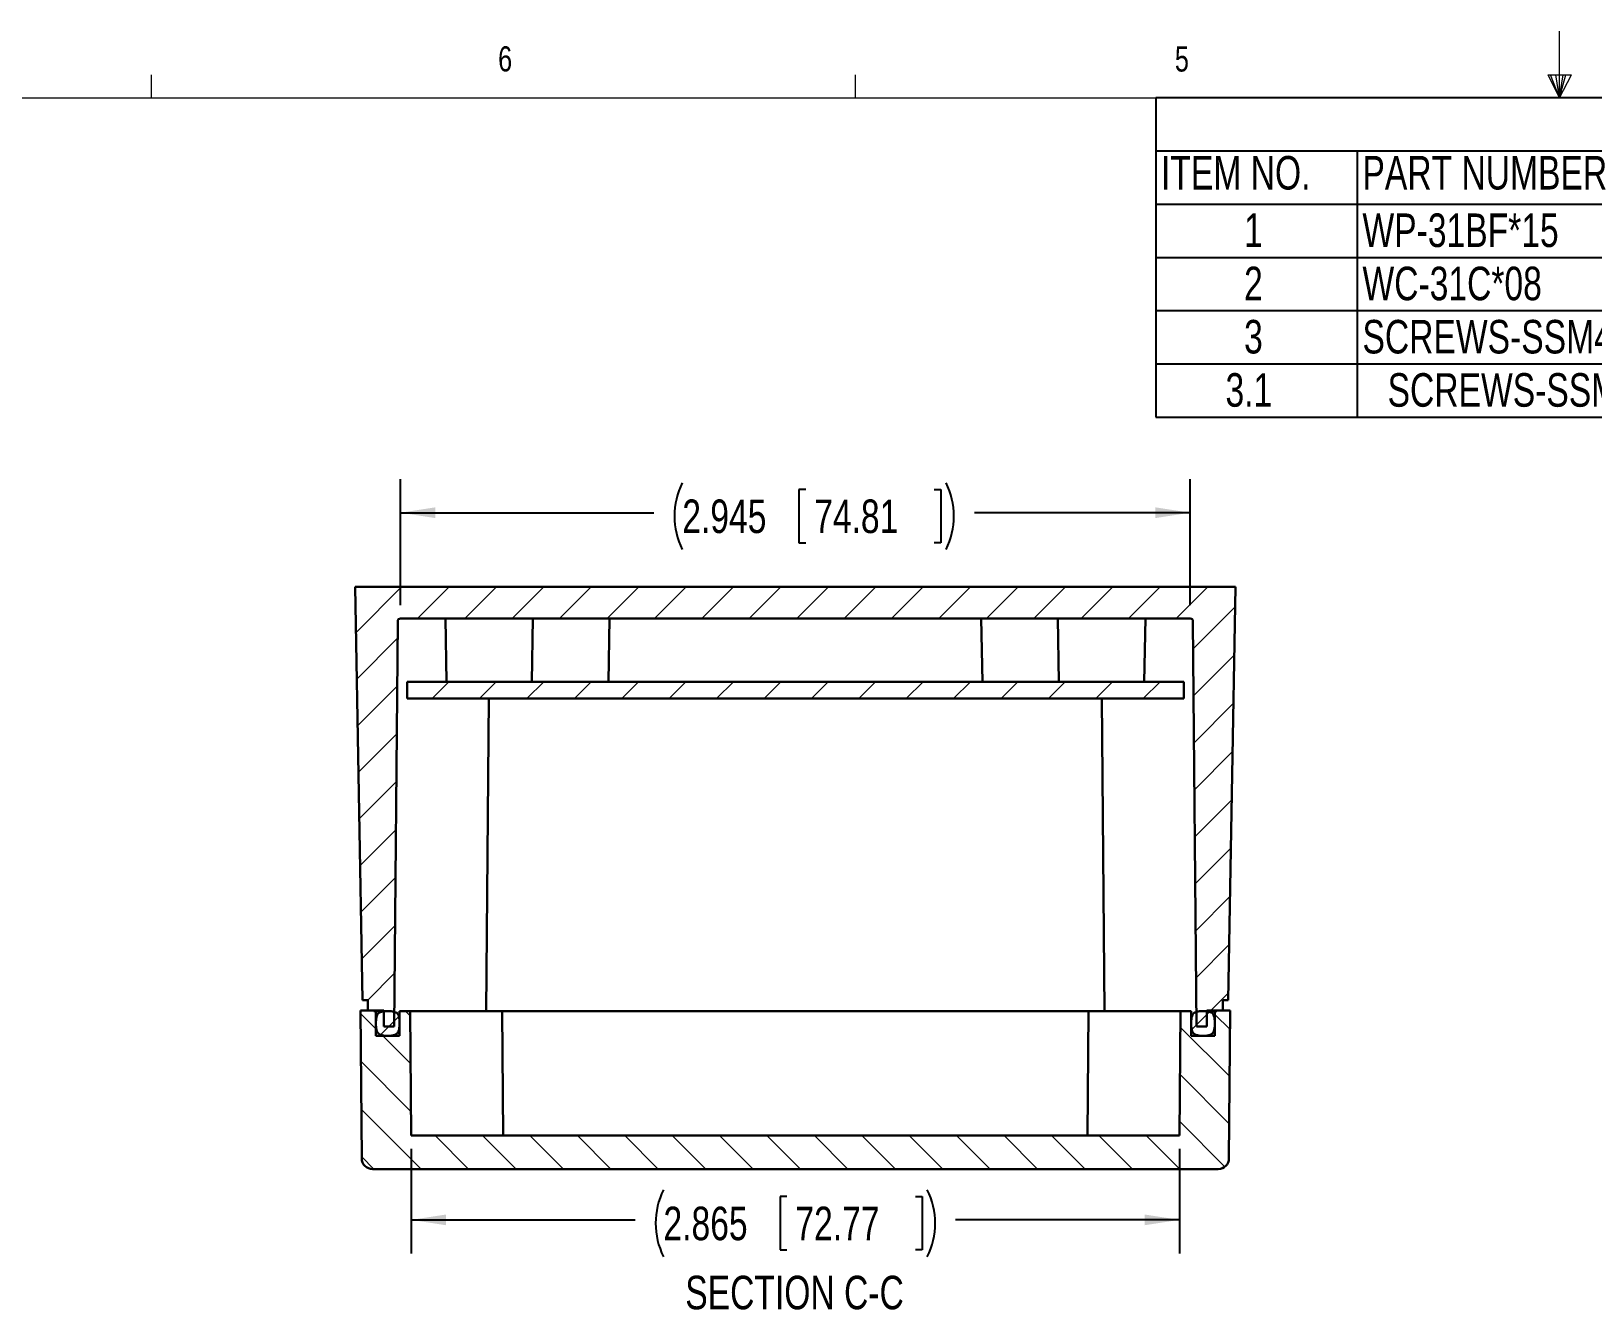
# Model space of a CAD drawing. Header units: inches. Extents: x 0.3 to 21.8, y 0.2 to 16.9.
# Drawn here: x 5.32 to 11.15, y 12.14 to 16.91 of the extents above; entities that cross this region are included whole.
import ezdxf

# ---------------------------------------------------------------- set-up
doc = ezdxf.new("R2010")
doc.units = ezdxf.units.IN
doc.header["$MEASUREMENT"] = 0
doc.layers.add('SLD-0', color=7, linetype='Continuous')
doc.styles.add('SLDTEXTSTYLE1', font='TXT', dxfattribs={"width": 0.75})
doc.dimstyles.new('SLDDIMSTYLE1', dxfattribs={"dimtxt": 0.125, "dimasz": 0.13, "dimexe": 0, "dimexo": 0.0625, "dimgap": 0.03125, "dimtad": 0, "dimtih": 1, "dimtoh": 1, "dimdec": 3, "dimrnd": 1e-09, "dimzin": 12, "dimdsep": 46, "dimtxsty": 'SLDTEXTSTYLE1', "dimsah": 1, "dimcen": 0.09, "dimadec": 0, "dimazin": 3, "dimtfac": 1, "dimtdec": 3, "dimtofl": 0, "dimtmove": 0, "dimatfit": 3, "dimfxl": 0, "dimfrac": 2, "dimtolj": 1, "dimtzin": 12, "dimarcsym": 0})

# ---------------------------------------------------------------- blocks, each defined once
blk = doc.blocks.new('SW_TABLEANNOTATION_0')
at = {"layer": 'SLD-0', "color": 0}
for p, q in [((0, 0), (0, -1.1905)), ((12.0056, 0), (0, 0)), ((0, -0.1984), (12.0056, -0.1984)), ((0.751, -0.1984), (0.751, -0.3968)), ((0, -0.3968), (12.0056, -0.3968)), ((0.751, -0.3968), (0.751, -1.1905)), ((0, -0.5953), (12.0056, -0.5953)), ((0, -0.7937), (12.0056, -0.7937)), ((0, -0.9921), (12.0056, -0.9921)), ((0, -1.1905), (12.0056, -1.1905))]:
    blk.add_line(p, q, dxfattribs=at)
at = {"layer": 'SLD-0', "color": 0, "char_height": 0.125, "attachment_point": 1, "style": 'SLDTEXTSTYLE1'}
for s, insert in [('ITEM NO.', (0.0197, -0.2173)), ('PART NUMBER', (0.7707, -0.2173)), ('1', (0.3293, -0.4316)), ('WP-31BF*15', (0.7707, -0.4316)), ('2', (0.3293, -0.63)), ('WC-31C*08', (0.7707, -0.63)), ('3', (0.3293, -0.8284)), ('SCREWS-SSM4-20-4', (0.7707, -0.8284)), ('3.1', (0.26, -1.0269)), ('SCREWS-SSM4-20', (0.8644, -1.0269))]:
    blk.add_mtext(s, dxfattribs=dict(at, insert=insert))
blk = doc.blocks.new('_D_7')
at = {"layer": 'SLD-0'}
for p, q in [((6.7411, 12.742), (6.7411, 12.3526)), ((9.606, 12.742), (9.606, 12.3526)), ((8.1419, 12.5641), (8.1165, 12.5641)), ((8.1165, 12.5641), (8.1165, 12.3657)), ((8.621, 12.5641), (8.6463, 12.5641)), ((8.6463, 12.5641), (8.6463, 12.3657)), ((6.7411, 12.4776), (7.5763, 12.4776)), ((9.606, 12.4776), (8.7709, 12.4776)), ((8.1165, 12.3657), (8.1419, 12.3657)), ((8.6463, 12.3657), (8.621, 12.3657))]:
    blk.add_line(p, q, dxfattribs=at)
for centre, start, end in [((7.931, 12.4649), 153.43495, 206.56505), ((8.4162, 12.4649), 333.43495, 26.56505)]:
    blk.add_arc(centre, 0.2786, start, end, dxfattribs=at)
for points in [[(6.7411, 12.4776), (6.8711, 12.4576), (6.8711, 12.4976)], [(9.606, 12.4776), (9.476, 12.4976), (9.476, 12.4576)]]:
    blk.add_solid(points, dxfattribs=at)
at = {"layer": 'SLD-0', "char_height": 0.125, "attachment_point": 1, "style": 'SLDTEXTSTYLE1'}
for s, insert in [('2.865', (7.6818, 12.5268)), ('72.77', (8.1736, 12.5268))]:
    blk.add_mtext(s, dxfattribs=dict(at, insert=insert))
blk = doc.blocks.new('_D_8')
at = {"layer": 'SLD-0'}
for p, q in [((6.701, 14.7693), (6.701, 15.2386)), ((8.212, 15.2001), (8.1866, 15.2001)), ((8.1866, 15.2001), (8.1866, 15.0017)), ((8.6911, 15.2001), (8.7165, 15.2001)), ((8.7165, 15.2001), (8.7165, 15.0017)), ((9.6461, 14.7693), (9.6461, 15.2386)), ((6.701, 15.1136), (7.6464, 15.1136)), ((9.6461, 15.1136), (8.8411, 15.1136)), ((8.1866, 15.0017), (8.212, 15.0017)), ((8.7165, 15.0017), (8.6911, 15.0017))]:
    blk.add_line(p, q, dxfattribs=at)
for centre, start, end in [((8.0012, 15.1009), 153.43495, 206.56505), ((8.4863, 15.1009), 333.43495, 26.56505)]:
    blk.add_arc(centre, 0.2786, start, end, dxfattribs=at)
for points in [[(6.701, 15.1136), (6.831, 15.0936), (6.831, 15.1336)], [(9.6461, 15.1136), (9.5161, 15.1336), (9.5161, 15.0936)]]:
    blk.add_solid(points, dxfattribs=at)
at = {"layer": 'SLD-0', "char_height": 0.125, "attachment_point": 1, "style": 'SLDTEXTSTYLE1'}
for s, insert in [('2.945', (7.752, 15.1628)), ('74.81', (8.2437, 15.1628))]:
    blk.add_mtext(s, dxfattribs=dict(at, insert=insert))

msp = doc.modelspace()

# ---------------------------------------------------------------- hatches: boundary and pattern name
at = {"linetype": 'Continuous', "lineweight": 0}
h = msp.add_hatch(dxfattribs=at)
h.set_pattern_fill('ANSI31', style=0)
edge = h.paths.add_edge_path(flags=0)
edge.add_line((6.5325, 14.8374), (6.5594, 13.297))
edge.add_line((6.5594, 13.297), (6.5794, 13.297))
edge.add_line((6.5794, 13.297), (6.5794, 13.2576))
edge.add_line((6.5794, 13.2576), (6.639, 13.2576))
edge.add_line((6.639, 13.2576), (6.6395, 13.1985))
edge.add_line((6.6395, 13.1985), (6.6778, 13.1985))
edge.add_line((6.6778, 13.1985), (6.691, 14.7094))
edge.add_arc((6.701, 14.7093), 0.01, 90, 179.5, ccw=False)
edge.add_line((6.701, 14.7193), (9.6461, 14.7193))
edge.add_arc((9.6461, 14.7093), 0.01, 0.5, 90, ccw=False)
edge.add_line((9.6561, 14.7094), (9.6693, 13.1985))
edge.add_line((9.6693, 13.1985), (9.7077, 13.1985))
edge.add_line((9.7077, 13.1985), (9.7082, 13.2576))
edge.add_line((9.7082, 13.2576), (9.7678, 13.2576))
edge.add_line((9.7678, 13.2576), (9.7678, 13.297))
edge.add_line((9.7678, 13.297), (9.7878, 13.297))
edge.add_line((9.7878, 13.297), (9.8147, 14.8374))
edge.add_line((9.8147, 14.8374), (6.5325, 14.8374))
h = msp.add_hatch(dxfattribs=at)
h.set_pattern_fill('ANSI31', style=0)
h.paths.add_polyline_path([(9.6215, 14.4206), (9.6215, 14.4831), (6.7257, 14.4831), (6.7257, 14.4206)], flags=0)
h = msp.add_hatch(dxfattribs=at)
h.set_pattern_fill('ANSI31', angle=90, style=0)
edge = h.paths.add_edge_path(flags=0)
edge.add_line((9.606, 12.792), (6.7411, 12.792))
edge.add_line((6.7411, 12.792), (6.7371, 13.2556))
edge.add_line((6.7371, 13.2556), (6.6977, 13.2556))
edge.add_line((6.6977, 13.2556), (6.6977, 13.1636))
edge.add_line((6.6977, 13.1636), (6.6097, 13.1636))
edge.add_line((6.6097, 13.1636), (6.6097, 13.2556))
edge.add_line((6.6097, 13.2556), (6.6021, 13.2556))
edge.add_line((6.6021, 13.2556), (6.6021, 13.2576))
edge.add_line((6.6021, 13.2576), (6.5521, 13.2576))
edge.add_line((6.5521, 13.2576), (6.5569, 12.7067))
edge.add_arc((6.5969, 12.707), 0.04, 180.5, 270)
edge.add_line((6.5969, 12.667), (9.7503, 12.667))
edge.add_arc((9.7503, 12.707), 0.04, 270, 359.5)
edge.add_line((9.7903, 12.7067), (9.7951, 13.2576))
edge.add_line((9.7951, 13.2576), (9.7451, 13.2576))
edge.add_line((9.7451, 13.2576), (9.7451, 13.2556))
edge.add_line((9.7451, 13.2556), (9.7375, 13.2556))
edge.add_line((9.7375, 13.2556), (9.7375, 13.1636))
edge.add_line((9.7375, 13.1636), (9.6495, 13.1636))
edge.add_line((9.6495, 13.1636), (9.6495, 13.2556))
edge.add_line((9.6495, 13.2556), (9.6101, 13.2556))
edge.add_line((9.6101, 13.2556), (9.606, 12.792))
h = msp.add_hatch(dxfattribs=at)
h.set_pattern_fill('ANSI31', style=0)
edge = h.paths.add_edge_path(flags=0)
edge.add_spline(control_points=[(6.6537, 13.2556), (6.6193, 13.2556), (6.6098, 13.2464), (6.6095, 13.1728), (6.6227, 13.1636), (6.6537, 13.1636)], knot_values=[0, 0, 0, 0, 0.45, 0.55, 1, 1, 1, 1], weights=[1, 1, 1, 1, 1, 1], degree=3, periodic=0)
edge.add_spline(control_points=[(6.6537, 13.1636), (6.6848, 13.1636), (6.698, 13.1728), (6.6976, 13.2464), (6.6881, 13.2556), (6.6537, 13.2556)], knot_values=[0, 0, 0, 0, 0.45, 0.55, 1, 1, 1, 1], weights=[1, 1, 1, 1, 1, 1], degree=3, periodic=0)
h = msp.add_hatch(dxfattribs=at)
h.set_pattern_fill('ANSI31', style=0)
edge = h.paths.add_edge_path(flags=0)
edge.add_spline(control_points=[(9.6935, 13.1636), (9.7245, 13.1636), (9.7377, 13.1728), (9.7374, 13.2464), (9.7279, 13.2556), (9.6935, 13.2556)], knot_values=[0, 0, 0, 0, 0.45, 0.55, 1, 1, 1, 1], weights=[1, 1, 1, 1, 1, 1], degree=3, periodic=0)
edge.add_spline(control_points=[(9.6935, 13.2556), (9.659, 13.2556), (9.6495, 13.2464), (9.6492, 13.1728), (9.6624, 13.1636), (9.6935, 13.1636)], knot_values=[0, 0, 0, 0, 0.45, 0.55, 1, 1, 1, 1], weights=[1, 1, 1, 1, 1, 1], degree=3, periodic=0)

# ---------------------------------------------------------------- linework, layer by layer
at = {"color": 7, "linetype": 'Continuous', "lineweight": 0}
for p, q in [((11.0229, 16.6606), (11.0229, 16.9083)), ((5.7729, 16.6606), (5.7729, 16.7454)), ((8.3979, 16.6606), (8.3979, 16.7454)), ((10.9809, 16.7462), (11.067, 16.7462)), ((11.0229, 16.6606), (10.9809, 16.7462)), ((11.0229, 16.6606), (10.9891, 16.7462)), ((11.0229, 16.6606), (11.0086, 16.7462)), ((11.0229, 16.6606), (11.0358, 16.7462)), ((11.0229, 16.6606), (11.046, 16.7462)), ((11.0229, 16.6606), (11.067, 16.7462)), ((0.5229, 16.6606), (21.5229, 16.6606))]:
    msp.add_line(p, q, dxfattribs=at)
at = {"color": 7, "linetype": 'Continuous', "lineweight": 30}
for p, q in [((6.5325, 14.8374), (9.8147, 14.8374)), ((6.5325, 14.8374), (6.5594, 13.297)), ((9.7878, 13.297), (9.8147, 14.8374)), ((6.691, 14.7094), (6.6778, 13.1985)), ((6.701, 14.7193), (9.6461, 14.7193)), ((6.8687, 14.7193), (6.8728, 14.4831)), ((7.1909, 14.4831), (7.195, 14.7193)), ((7.4763, 14.4831), (7.4805, 14.7193)), ((8.8667, 14.7193), (8.8708, 14.4831)), ((9.1521, 14.7193), (9.1563, 14.4831)), ((9.4744, 14.4831), (9.4785, 14.7193)), ((9.6693, 13.1985), (9.6561, 14.7094)), ((6.7257, 14.4206), (6.7257, 14.4831)), ((6.7257, 14.4831), (9.6215, 14.4831)), ((9.6215, 14.4831), (9.6215, 14.4206)), ((6.7257, 14.4206), (9.6215, 14.4206)), ((7.0312, 14.4206), (7.0211, 13.2556)), ((9.316, 14.4206), (9.3261, 13.2556)), ((6.5594, 13.297), (6.5794, 13.297)), ((6.5794, 13.2576), (6.5794, 13.297)), ((9.7678, 13.297), (9.7878, 13.297)), ((9.7678, 13.297), (9.7678, 13.2576)), ((6.5569, 12.7067), (6.5521, 13.2576)), ((6.5521, 13.2576), (6.6021, 13.2576)), ((6.5794, 13.2576), (6.639, 13.2576)), ((6.6021, 13.2576), (6.6021, 13.2556)), ((6.6097, 13.2556), (6.6021, 13.2556)), ((6.6097, 13.1636), (6.6097, 13.2556)), ((6.6097, 13.2556), (6.639, 13.2556)), ((6.6395, 13.1985), (6.639, 13.2576)), ((6.6977, 13.1636), (6.6977, 13.2556)), ((6.7371, 13.2556), (6.6977, 13.2556)), ((6.7411, 12.792), (6.7371, 13.2556)), ((6.7371, 13.2556), (6.7871, 13.2556)), ((6.7871, 13.2556), (6.7891, 13.2556)), ((6.7891, 13.2556), (7.0801, 13.2556)), ((7.0841, 12.792), (7.0801, 13.2556)), ((7.0801, 13.2556), (7.1301, 13.2556)), ((7.1301, 13.2556), (9.2171, 13.2556)), ((9.2171, 13.2556), (9.2671, 13.2556)), ((9.263, 12.792), (9.2671, 13.2556)), ((9.2671, 13.2556), (9.5581, 13.2556)), ((9.5581, 13.2556), (9.5601, 13.2556)), ((9.5601, 13.2556), (9.6101, 13.2556)), ((9.6101, 13.2556), (9.606, 12.792)), ((9.6495, 13.2556), (9.6101, 13.2556)), ((9.6495, 13.2556), (9.6495, 13.1636)), ((9.7082, 13.2576), (9.7077, 13.1985)), ((9.7082, 13.2576), (9.7678, 13.2576)), ((9.7082, 13.2556), (9.7375, 13.2556)), ((9.7375, 13.2556), (9.7375, 13.1636)), ((9.7451, 13.2556), (9.7375, 13.2556)), ((9.7451, 13.2556), (9.7451, 13.2576)), ((9.7451, 13.2576), (9.7951, 13.2576)), ((9.7951, 13.2576), (9.7903, 12.7067)), ((6.6097, 13.1636), (6.6977, 13.1636)), ((6.6395, 13.1985), (6.6778, 13.1985)), ((9.6495, 13.1636), (9.7375, 13.1636)), ((9.6693, 13.1985), (9.7077, 13.1985)), ((6.7411, 12.792), (9.606, 12.792)), ((6.5969, 12.667), (9.7503, 12.667))]:
    msp.add_line(p, q, dxfattribs=at)
for centre, radius, start, end in [((6.701, 14.7093), 0.01, 90, 179.5), ((9.6461, 14.7093), 0.01, 0.5, 90), ((6.5969, 12.707), 0.04, 180.5, 270), ((9.7503, 12.707), 0.04, 270, 359.5)]:
    msp.add_arc(centre, radius, start, end, dxfattribs=at)
for points, knots in [([(6.6537, 13.2556), (6.6494, 13.2555), (6.6417, 13.2554), (6.6314, 13.254), (6.6232, 13.2513), (6.6164, 13.2461), (6.6119, 13.2371), (6.6101, 13.2244), (6.6095, 13.2096), (6.6101, 13.1947), (6.6126, 13.182), (6.6181, 13.1723), (6.6274, 13.1665), (6.6396, 13.1639), (6.6486, 13.1637), (6.6537, 13.1636)], [0, 0, 0, 0, 0.084542, 0.151695, 0.20549, 0.252042, 0.316366, 0.397815, 0.503076, 0.608384, 0.690545, 0.756831, 0.821649, 0.899649, 1, 1, 1, 1]), ([(6.6537, 13.1636), (6.6588, 13.1637), (6.6679, 13.1639), (6.6801, 13.1665), (6.6893, 13.1723), (6.6949, 13.182), (6.6974, 13.1947), (6.6979, 13.2096), (6.6974, 13.2244), (6.6955, 13.2371), (6.691, 13.2461), (6.6842, 13.2513), (6.6761, 13.254), (6.6657, 13.2554), (6.658, 13.2555), (6.6537, 13.2556)], [0, 0, 0, 0, 0.100351, 0.178351, 0.243169, 0.309455, 0.391616, 0.496924, 0.602185, 0.683634, 0.747958, 0.79451, 0.848305, 0.915458, 1, 1, 1, 1]), ([(9.6935, 13.1636), (9.6884, 13.1637), (9.6793, 13.1639), (9.6671, 13.1665), (9.6579, 13.1723), (9.6523, 13.182), (9.6498, 13.1947), (9.6493, 13.2096), (9.6498, 13.2244), (9.6517, 13.2371), (9.6562, 13.2461), (9.663, 13.2513), (9.6711, 13.254), (9.6815, 13.2554), (9.6892, 13.2555), (9.6935, 13.2556)], [0, 0, 0, 0, 0.100351, 0.178351, 0.243169, 0.309455, 0.391616, 0.496924, 0.602185, 0.683634, 0.747958, 0.79451, 0.848305, 0.915458, 1, 1, 1, 1]), ([(9.6935, 13.2556), (9.6978, 13.2555), (9.7054, 13.2554), (9.7158, 13.254), (9.7239, 13.2513), (9.7307, 13.2461), (9.7352, 13.2371), (9.7371, 13.2244), (9.7377, 13.2096), (9.7371, 13.1947), (9.7346, 13.182), (9.7291, 13.1723), (9.7198, 13.1665), (9.7076, 13.1639), (9.6986, 13.1637), (9.6935, 13.1636)], [0, 0, 0, 0, 0.0845419, 0.1516946, 0.2054897, 0.2520423, 0.316366, 0.3978146, 0.5030764, 0.6083839, 0.6905453, 0.7568314, 0.8216485, 0.8996493, 1, 1, 1, 1])]:
    msp.add_open_spline(points, degree=3, knots=knots, dxfattribs=at)

# ---------------------------------------------------------------- block references
at = {"layer": 'SLD-0'}
msp.add_blockref('SW_TABLEANNOTATION_0', (9.5173, 16.6606), dxfattribs=at)

# ---------------------------------------------------------------- texts
at = {"color": 7, "linetype": 'Continuous', "lineweight": 0, "char_height": 0.0937, "attachment_point": 1, "style": 'SLDTEXTSTYLE1'}
for s, insert in [('6', (7.0654, 16.8522)), ('5', (9.5886, 16.8517))]:
    msp.add_mtext(s, dxfattribs=dict(at, insert=insert))
at = {"layer": 'SLD-0', "insert": (8.1705, 12.2693), "char_height": 0.125, "attachment_point": 2, "style": 'SLDTEXTSTYLE1'}
msp.add_mtext('SECTION C-C', dxfattribs=at)

# ---------------------------------------------------------------- dimensions: what is measured, and where the dimension line sits
at = {"layer": 'SLD-0'}
for base, p1, p2, picture, middle in [((9.6461, 15.1136), (6.701, 14.7193), (9.6461, 14.7193), '_D_8', (8.2437, 15.1136)), ((9.606, 12.4776), (6.7411, 12.792), (9.606, 12.792), '_D_7', (8.1736, 12.4776))]:
    dim = msp.add_linear_dim(base=base, p1=p1, p2=p2, text='(<>)', dimstyle='SLDDIMSTYLE1', dxfattribs=at)
    dim.commit()
    dim.dimension.update_dxf_attribs({"geometry": picture, "text_midpoint": middle, "dimtype": 160})

doc.saveas('drawing.dxf')
